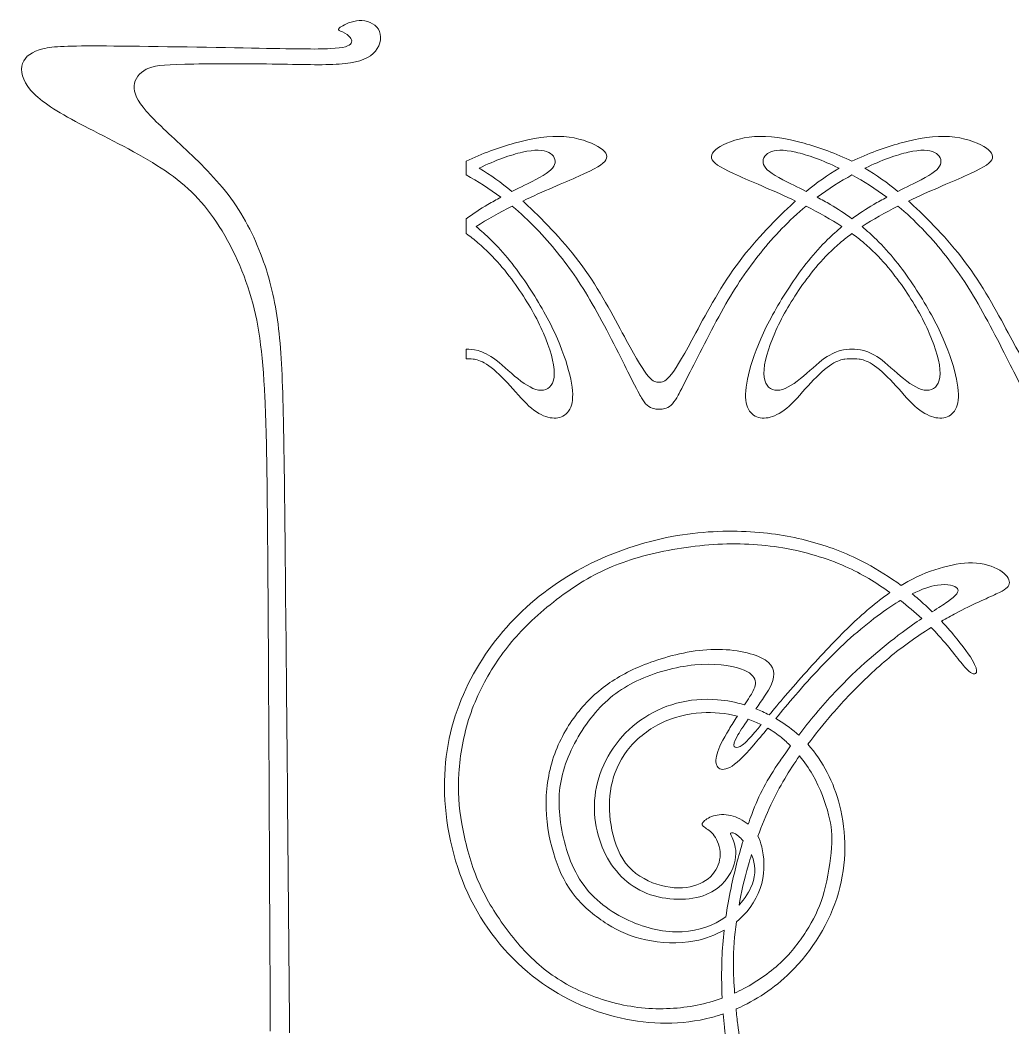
# Model space of a CAD drawing. Header units: millimetres. Extents: x -133 to 101, y -125 to 127.
# Drawn here: x -125.7 to -57.5, y 57.8 to 127 of the extents above; entities that cross this region are included whole.
import ezdxf

# ---------------------------------------------------------------- set-up
doc = ezdxf.new("R2010")
doc.units = ezdxf.units.MM
doc.header["$MEASUREMENT"] = 0
doc.layers.add('Layer 1', color=7, linetype='Continuous')

msp = doc.modelspace()

# ---------------------------------------------------------------- linework, layer by layer
at = {"layer": 'Layer 1', "color": 5, "lineweight": 20}
for p, q in [((-95.084, 117.335), (-95.084, 116.4)), ((-95.084, 113.382), (-95.084, 112.371)), ((-95.084, 104.437), (-95.084, 103.78))]:
    msp.add_line(p, q, dxfattribs=at)
for points, knots in [([(-107.212, 57.492), (-107.281, 66.276), (-107.374, 76.079), (-107.439, 82.874), (-107.533, 92.741), (-107.569, 96.268), (-107.623, 99.031), (-107.677, 101.793), (-107.749, 103.791), (-107.929, 105.51), (-108.109, 107.228), (-108.397, 108.668), (-108.897, 110.157), (-109.396, 111.647), (-110.107, 113.185), (-111.061, 114.544), (-112.015, 115.903), (-113.211, 117.082), (-114.314, 118.121), (-115.416, 119.16), (-116.424, 120.06), (-117.049, 120.78), (-117.674, 121.5), (-117.918, 122.04), (-117.881, 122.517), (-117.845, 122.994), (-117.531, 123.408), (-117.058, 123.65), (-116.586, 123.893), (-115.956, 123.966), (-114.408, 124.002), (-112.86, 124.037), (-110.395, 124.037), (-108.411, 124.01), (-106.427, 123.983), (-104.924, 123.929), (-103.799, 124.01), (-102.674, 124.091), (-101.927, 124.307), (-101.473, 124.73), (-101.018, 125.153), (-100.856, 125.783), (-101.032, 126.238), (-101.207, 126.692), (-101.72, 126.971), (-102.238, 126.998), (-102.755, 127.025), (-103.277, 126.8), (-103.565, 126.642), (-103.853, 126.485), (-103.907, 126.395), (-103.813, 126.323), (-103.718, 126.251), (-103.475, 126.197), (-103.263, 126.044), (-103.052, 125.891), (-102.872, 125.639), (-102.976, 125.446), (-103.079, 125.252), (-103.466, 125.117), (-104.42, 125.068), (-105.374, 125.018), (-106.894, 125.054), (-109.832, 125.108), (-112.77, 125.162), (-117.126, 125.234), (-119.789, 125.252), (-122.453, 125.27), (-123.424, 125.234), (-124.153, 125.054), (-124.882, 124.874), (-125.368, 124.55), (-125.539, 124.055), (-125.71, 123.561), (-125.566, 122.895), (-124.999, 122.229), (-124.432, 121.563), (-123.442, 120.897), (-121.904, 120.069), (-120.365, 119.241), (-118.277, 118.251), (-116.622, 117.244), (-114.966, 116.236), (-113.742, 115.21), (-112.644, 113.734), (-111.547, 112.259), (-110.575, 110.333), (-109.954, 108.344), (-109.333, 106.356), (-109.063, 104.304), (-108.91, 101.127), (-108.757, 97.951), (-108.721, 93.65), (-108.663, 83.128), (-108.623, 76.073), (-108.574, 66.222), (-108.535, 57.611)], [1.4142857, 1.4142857, 1.4142857, 1.4142857, 1.4285714, 1.4285714, 1.4285714, 1.4428571, 1.4428571, 1.4428571, 1.4571429, 1.4571429, 1.4571429, 1.4714286, 1.4714286, 1.4714286, 1.4857143, 1.4857143, 1.4857143, 1.5, 1.5, 1.5, 1.5142857, 1.5142857, 1.5142857, 1.5285714, 1.5285714, 1.5285714, 1.5428571, 1.5428571, 1.5428571, 1.5571429, 1.5571429, 1.5571429, 1.5714286, 1.5714286, 1.5714286, 1.5857143, 1.5857143, 1.5857143, 1.6, 1.6, 1.6, 1.6142857, 1.6142857, 1.6142857, 1.6285714, 1.6285714, 1.6285714, 1.6428571, 1.6428571, 1.6428571, 1.6571429, 1.6571429, 1.6571429, 1.6714286, 1.6714286, 1.6714286, 1.6857143, 1.6857143, 1.6857143, 1.7, 1.7, 1.7, 1.7142857, 1.7142857, 1.7142857, 1.7285714, 1.7285714, 1.7285714, 1.7428571, 1.7428571, 1.7428571, 1.7571429, 1.7571429, 1.7571429, 1.7714286, 1.7714286, 1.7714286, 1.7857143, 1.7857143, 1.7857143, 1.8, 1.8, 1.8, 1.8142857, 1.8142857, 1.8142857, 1.8285714, 1.8285714, 1.8285714, 1.8428571, 1.8428571, 1.8428571, 1.8571429, 1.8571429, 1.8571429, 1.8714286, 1.8714286, 1.8714286, 1.8714286]), ([(-91.203, 114.606), (-89.809, 115.268), (-88.351, 115.87), (-87.352, 116.315), (-86.205, 116.825), (-85.661, 117.127), (-85.489, 117.429), (-85.317, 117.731), (-85.516, 118.033), (-86.036, 118.341), (-86.555, 118.649), (-87.395, 118.963), (-88.379, 119.033), (-89.364, 119.102), (-90.493, 118.927), (-91.792, 118.568), (-92.838, 118.278), (-93.995, 117.869), (-95.084, 117.335)], [1.28089888, 1.28089888, 1.28089888, 1.28089888, 1.28651685, 1.28651685, 1.28651685, 1.29213483, 1.29213483, 1.29213483, 1.29775281, 1.29775281, 1.29775281, 1.30337079, 1.30337079, 1.30337079, 1.30898876, 1.30898876, 1.30898876, 1.31460674, 1.31460674, 1.31460674, 1.31460674]), ([(-68.593, 117.335), (-69.682, 117.869), (-70.838, 118.278), (-71.884, 118.568), (-73.183, 118.927), (-74.313, 119.102), (-75.297, 119.033), (-76.282, 118.963), (-77.121, 118.649), (-77.64, 118.341), (-78.16, 118.033), (-78.359, 117.731), (-78.187, 117.429), (-78.015, 117.127), (-77.471, 116.825), (-76.324, 116.315), (-75.325, 115.87), (-73.868, 115.268), (-72.473, 114.606)], [1.19101124, 1.19101124, 1.19101124, 1.19101124, 1.19662921, 1.19662921, 1.19662921, 1.20224719, 1.20224719, 1.20224719, 1.20786517, 1.20786517, 1.20786517, 1.21348315, 1.21348315, 1.21348315, 1.21910112, 1.21910112, 1.21910112, 1.2247191, 1.2247191, 1.2247191, 1.2247191]), ([(-64.712, 114.606), (-63.317, 115.268), (-61.86, 115.87), (-60.861, 116.315), (-59.714, 116.825), (-59.17, 117.127), (-58.998, 117.429), (-58.826, 117.731), (-59.025, 118.033), (-59.545, 118.341), (-60.064, 118.649), (-60.904, 118.963), (-61.888, 119.033), (-62.873, 119.102), (-64.002, 118.927), (-65.301, 118.568), (-66.347, 118.278), (-67.504, 117.869), (-68.593, 117.335)], [1.15730337, 1.15730337, 1.15730337, 1.15730337, 1.16292135, 1.16292135, 1.16292135, 1.16853933, 1.16853933, 1.16853933, 1.1741573, 1.1741573, 1.1741573, 1.17977528, 1.17977528, 1.17977528, 1.18539326, 1.18539326, 1.18539326, 1.19101124, 1.19101124, 1.19101124, 1.19101124]), ([(-91.946, 115.257), (-91.342, 115.562), (-90.781, 115.832), (-90.344, 116.063), (-89.519, 116.497), (-89.133, 116.793), (-89.015, 117.111), (-88.897, 117.428), (-89.048, 117.766), (-89.414, 117.947), (-89.779, 118.128), (-90.359, 118.152), (-91.22, 117.959), (-92.021, 117.779), (-93.066, 117.411), (-94.195, 116.861)], [0.1428571, 0.1428571, 0.1428571, 0.1428571, 0.2857143, 0.2857143, 0.2857143, 0.4285714, 0.4285714, 0.4285714, 0.5714286, 0.5714286, 0.5714286, 0.7142857, 0.7142857, 0.7142857, 1, 1, 1, 1]), ([(-71.73, 115.257), (-72.334, 115.562), (-72.895, 115.832), (-73.333, 116.063), (-74.157, 116.497), (-74.544, 116.793), (-74.661, 117.111), (-74.779, 117.428), (-74.628, 117.766), (-74.263, 117.947), (-73.897, 118.128), (-73.317, 118.152), (-72.457, 117.959), (-71.656, 117.779), (-70.611, 117.411), (-69.481, 116.861)], [0.1428571, 0.1428571, 0.1428571, 0.1428571, 0.2857143, 0.2857143, 0.2857143, 0.4285714, 0.4285714, 0.4285714, 0.5714286, 0.5714286, 0.5714286, 0.7142857, 0.7142857, 0.7142857, 1, 1, 1, 1]), ([(-65.455, 115.257), (-64.851, 115.562), (-64.29, 115.832), (-63.853, 116.063), (-63.028, 116.497), (-62.642, 116.793), (-62.524, 117.111), (-62.406, 117.428), (-62.557, 117.766), (-62.922, 117.947), (-63.288, 118.128), (-63.868, 118.152), (-64.728, 117.959), (-65.53, 117.779), (-66.574, 117.411), (-67.704, 116.861)], [0.1428571, 0.1428571, 0.1428571, 0.1428571, 0.2857143, 0.2857143, 0.2857143, 0.4285714, 0.4285714, 0.4285714, 0.5714286, 0.5714286, 0.5714286, 0.7142857, 0.7142857, 0.7142857, 1, 1, 1, 1]), ([(-92.702, 114.865), (-93, 114.707), (-93.3, 114.54), (-93.593, 114.367), (-94.11, 114.061), (-94.608, 113.733), (-95.084, 113.382)], [1.3258427, 1.3258427, 1.3258427, 1.3258427, 1.33146067, 1.33146067, 1.33146067, 1.33707865, 1.33707865, 1.33707865, 1.33707865]), ([(-68.593, 113.382), (-69.068, 113.733), (-69.566, 114.061), (-70.083, 114.367), (-70.376, 114.54), (-70.676, 114.707), (-70.974, 114.865)], [1, 1, 1, 1, 1.1428571, 1.1428571, 1.1428571, 1.2857143, 1.2857143, 1.2857143, 1.2857143]), ([(-66.211, 114.865), (-66.509, 114.707), (-66.809, 114.54), (-67.102, 114.367), (-67.619, 114.061), (-68.117, 113.733), (-68.593, 113.382)], [0.5714286, 0.5714286, 0.5714286, 0.5714286, 0.7142857, 0.7142857, 0.7142857, 1, 1, 1, 1]), ([(-91.926, 114.253), (-90.763, 113.284), (-89.717, 112.17), (-88.816, 111.059), (-87.898, 109.926), (-87.131, 108.797), (-86.261, 107.256), (-85.391, 105.716), (-84.419, 103.765), (-83.865, 102.665), (-83.311, 101.565), (-83.175, 101.316), (-83.048, 101.102), (-82.921, 100.887), (-82.803, 100.708), (-82.659, 100.585), (-82.515, 100.462), (-82.344, 100.395), (-82.217, 100.359), (-82.091, 100.323), (-82.007, 100.317), (-81.952, 100.314), (-81.896, 100.311), (-81.867, 100.311), (-81.838, 100.311), (-81.809, 100.311), (-81.781, 100.311), (-81.725, 100.314), (-81.669, 100.317), (-81.586, 100.323), (-81.459, 100.359), (-81.332, 100.395), (-81.161, 100.462), (-81.017, 100.585), (-80.873, 100.708), (-80.755, 100.887), (-80.628, 101.102), (-80.502, 101.316), (-80.366, 101.565), (-79.812, 102.665), (-79.257, 103.765), (-78.285, 105.716), (-77.415, 107.256), (-76.545, 108.797), (-75.778, 109.926), (-74.86, 111.059), (-73.959, 112.17), (-72.913, 113.284), (-71.75, 114.253)], [1.47191011, 1.47191011, 1.47191011, 1.47191011, 1.47752809, 1.47752809, 1.47752809, 1.48314607, 1.48314607, 1.48314607, 1.48876404, 1.48876404, 1.48876404, 1.49438202, 1.49438202, 1.49438202, 1.5, 1.5, 1.5, 1.50561798, 1.50561798, 1.50561798, 1.51123596, 1.51123596, 1.51123596, 1.51685393, 1.51685393, 1.51685393, 1.52247191, 1.52247191, 1.52247191, 1.52808989, 1.52808989, 1.52808989, 1.53370787, 1.53370787, 1.53370787, 1.53932584, 1.53932584, 1.53932584, 1.54494382, 1.54494382, 1.54494382, 1.5505618, 1.5505618, 1.5505618, 1.55617978, 1.55617978, 1.55617978, 1.56179775, 1.56179775, 1.56179775, 1.56179775]), ([(-72.473, 114.606), (-72.657, 114.438), (-72.843, 114.265), (-73.032, 114.086), (-74.27, 112.911), (-75.617, 111.492), (-76.767, 109.855), (-77.918, 108.218), (-78.872, 106.364), (-79.588, 105.047), (-80.304, 103.731), (-80.781, 102.951), (-81.116, 102.562), (-81.451, 102.172), (-81.645, 102.172), (-81.838, 102.172), (-82.031, 102.172), (-82.225, 102.172), (-82.56, 102.562), (-82.895, 102.951), (-83.373, 103.731), (-84.088, 105.047), (-84.804, 106.364), (-85.758, 108.218), (-86.909, 109.855), (-88.059, 111.492), (-89.406, 112.911), (-90.645, 114.086), (-90.833, 114.265), (-91.019, 114.438), (-91.203, 114.606)], [1.2247191, 1.2247191, 1.2247191, 1.2247191, 1.23033708, 1.23033708, 1.23033708, 1.23595506, 1.23595506, 1.23595506, 1.24157303, 1.24157303, 1.24157303, 1.24719101, 1.24719101, 1.24719101, 1.25280899, 1.25280899, 1.25280899, 1.25842697, 1.25842697, 1.25842697, 1.26404494, 1.26404494, 1.26404494, 1.26966292, 1.26966292, 1.26966292, 1.2752809, 1.2752809, 1.2752809, 1.28089888, 1.28089888, 1.28089888, 1.28089888]), ([(-65.435, 114.253), (-64.272, 113.284), (-63.226, 112.17), (-62.325, 111.059), (-61.407, 109.926), (-60.64, 108.797), (-59.77, 107.256), (-58.9, 105.716), (-57.928, 103.765), (-57.374, 102.665), (-56.82, 101.565), (-56.684, 101.316), (-56.557, 101.102), (-56.43, 100.887), (-56.312, 100.708), (-56.168, 100.585), (-56.024, 100.462), (-55.853, 100.395), (-55.726, 100.359), (-55.599, 100.323), (-55.516, 100.317), (-55.46, 100.314), (-55.405, 100.311), (-55.376, 100.311), (-55.347, 100.311), (-55.318, 100.311), (-55.29, 100.311), (-55.234, 100.314), (-55.178, 100.317), (-55.095, 100.323), (-54.968, 100.359), (-54.841, 100.395), (-54.67, 100.462), (-54.526, 100.585), (-54.382, 100.708), (-54.264, 100.887), (-54.137, 101.102), (-54.011, 101.316), (-53.875, 101.565), (-53.32, 102.665), (-52.766, 103.765), (-51.794, 105.716), (-50.924, 107.256), (-50.054, 108.797), (-49.287, 109.926), (-48.369, 111.059), (-47.468, 112.17), (-46.422, 113.284), (-45.259, 114.253)], [1.70786517, 1.70786517, 1.70786517, 1.70786517, 1.71348315, 1.71348315, 1.71348315, 1.71910112, 1.71910112, 1.71910112, 1.7247191, 1.7247191, 1.7247191, 1.73033708, 1.73033708, 1.73033708, 1.73595506, 1.73595506, 1.73595506, 1.74157303, 1.74157303, 1.74157303, 1.74719101, 1.74719101, 1.74719101, 1.75280899, 1.75280899, 1.75280899, 1.75842697, 1.75842697, 1.75842697, 1.76404494, 1.76404494, 1.76404494, 1.76966292, 1.76966292, 1.76966292, 1.7752809, 1.7752809, 1.7752809, 1.78089888, 1.78089888, 1.78089888, 1.78651685, 1.78651685, 1.78651685, 1.79213483, 1.79213483, 1.79213483, 1.79775281, 1.79775281, 1.79775281, 1.79775281]), ([(-45.982, 114.606), (-46.166, 114.438), (-46.352, 114.265), (-46.541, 114.086), (-47.779, 112.911), (-49.126, 111.492), (-50.276, 109.855), (-51.427, 108.218), (-52.381, 106.364), (-53.097, 105.047), (-53.813, 103.731), (-54.29, 102.951), (-54.625, 102.562), (-54.96, 102.172), (-55.154, 102.172), (-55.347, 102.172), (-55.54, 102.172), (-55.734, 102.172), (-56.069, 102.562), (-56.404, 102.951), (-56.881, 103.731), (-57.597, 105.047), (-58.313, 106.364), (-59.267, 108.218), (-60.418, 109.855), (-61.568, 111.492), (-62.915, 112.911), (-64.154, 114.086), (-64.342, 114.265), (-64.528, 114.438), (-64.712, 114.606)], [1.1011236, 1.1011236, 1.1011236, 1.1011236, 1.10674157, 1.10674157, 1.10674157, 1.11235955, 1.11235955, 1.11235955, 1.11797753, 1.11797753, 1.11797753, 1.12359551, 1.12359551, 1.12359551, 1.12921348, 1.12921348, 1.12921348, 1.13483146, 1.13483146, 1.13483146, 1.14044944, 1.14044944, 1.14044944, 1.14606742, 1.14606742, 1.14606742, 1.15168539, 1.15168539, 1.15168539, 1.15730337, 1.15730337, 1.15730337, 1.15730337]), ([(-95.084, 103.78), (-94.946, 103.78), (-94.809, 103.78), (-94.597, 103.752), (-94.385, 103.723), (-94.098, 103.666), (-93.693, 103.404), (-93.289, 103.143), (-92.766, 102.678), (-92.256, 102.132), (-91.745, 101.585), (-91.247, 100.957), (-90.776, 100.528), (-90.305, 100.099), (-89.861, 99.869), (-89.467, 99.765), (-89.073, 99.661), (-88.728, 99.682), (-88.437, 99.841), (-88.146, 99.999), (-87.907, 100.295), (-87.815, 100.759), (-87.723, 101.222), (-87.777, 101.854), (-87.972, 102.665), (-88.167, 103.475), (-88.502, 104.466), (-89.005, 105.549), (-89.508, 106.631), (-90.178, 107.806), (-90.919, 108.91), (-91.661, 110.014), (-92.473, 111.046), (-93.411, 111.963), (-93.726, 112.271), (-94.054, 112.565), (-94.396, 112.847)], [1.3988764, 1.3988764, 1.3988764, 1.3988764, 1.40449438, 1.40449438, 1.40449438, 1.41011236, 1.41011236, 1.41011236, 1.41573034, 1.41573034, 1.41573034, 1.42134831, 1.42134831, 1.42134831, 1.42696629, 1.42696629, 1.42696629, 1.43258427, 1.43258427, 1.43258427, 1.43820225, 1.43820225, 1.43820225, 1.44382022, 1.44382022, 1.44382022, 1.4494382, 1.4494382, 1.4494382, 1.45505618, 1.45505618, 1.45505618, 1.46067416, 1.46067416, 1.46067416, 1.46629213, 1.46629213, 1.46629213, 1.46629213]), ([(-69.28, 112.847), (-69.622, 112.565), (-69.951, 112.271), (-70.265, 111.963), (-71.203, 111.046), (-72.015, 110.014), (-72.757, 108.91), (-73.498, 107.806), (-74.169, 106.631), (-74.672, 105.549), (-75.174, 104.466), (-75.51, 103.475), (-75.704, 102.665), (-75.899, 101.854), (-75.954, 101.222), (-75.861, 100.759), (-75.769, 100.295), (-75.531, 99.999), (-75.239, 99.841), (-74.948, 99.682), (-74.604, 99.661), (-74.209, 99.765), (-73.815, 99.869), (-73.371, 100.099), (-72.9, 100.528), (-72.429, 100.957), (-71.931, 101.585), (-71.421, 102.132), (-70.91, 102.678), (-70.388, 103.143), (-69.983, 103.404), (-69.578, 103.666), (-69.291, 103.723), (-69.079, 103.752), (-68.867, 103.78), (-68.73, 103.78), (-68.593, 103.78), (-68.455, 103.78), (-68.318, 103.78), (-68.106, 103.752), (-67.894, 103.723), (-67.607, 103.666), (-67.202, 103.404), (-66.798, 103.143), (-66.275, 102.678), (-65.765, 102.132), (-65.254, 101.585), (-64.756, 100.957), (-64.285, 100.528), (-63.814, 100.099), (-63.37, 99.869), (-62.976, 99.765), (-62.582, 99.661), (-62.237, 99.682), (-61.946, 99.841), (-61.655, 99.999), (-61.416, 100.295), (-61.324, 100.759), (-61.232, 101.222), (-61.286, 101.854), (-61.481, 102.665), (-61.676, 103.475), (-62.011, 104.466), (-62.514, 105.549), (-63.016, 106.631), (-63.687, 107.806), (-64.428, 108.91), (-65.17, 110.014), (-65.982, 111.046), (-66.92, 111.963), (-67.235, 112.271), (-67.563, 112.565), (-67.905, 112.847)], [1.5674157, 1.5674157, 1.5674157, 1.5674157, 1.5730337, 1.5730337, 1.5730337, 1.5786517, 1.5786517, 1.5786517, 1.5842697, 1.5842697, 1.5842697, 1.5898876, 1.5898876, 1.5898876, 1.5955056, 1.5955056, 1.5955056, 1.6011236, 1.6011236, 1.6011236, 1.6067416, 1.6067416, 1.6067416, 1.6123596, 1.6123596, 1.6123596, 1.6179775, 1.6179775, 1.6179775, 1.6235955, 1.6235955, 1.6235955, 1.6292135, 1.6292135, 1.6292135, 1.6348315, 1.6348315, 1.6348315, 1.6404494, 1.6404494, 1.6404494, 1.6460674, 1.6460674, 1.6460674, 1.6516854, 1.6516854, 1.6516854, 1.6573034, 1.6573034, 1.6573034, 1.6629213, 1.6629213, 1.6629213, 1.6685393, 1.6685393, 1.6685393, 1.6741573, 1.6741573, 1.6741573, 1.6797753, 1.6797753, 1.6797753, 1.6853933, 1.6853933, 1.6853933, 1.6910112, 1.6910112, 1.6910112, 1.6966292, 1.6966292, 1.6966292, 1.7022472, 1.7022472, 1.7022472, 1.7022472]), ([(-95.084, 112.371), (-94.801, 112.165), (-94.531, 111.954), (-94.274, 111.737), (-93.151, 110.785), (-92.287, 109.722), (-91.557, 108.668), (-90.826, 107.614), (-90.228, 106.569), (-89.778, 105.534), (-89.328, 104.498), (-89.026, 103.471), (-89.032, 102.767), (-89.038, 102.064), (-89.352, 101.683), (-89.781, 101.62), (-90.21, 101.556), (-90.753, 101.81), (-91.327, 102.242), (-91.901, 102.674), (-92.505, 103.284), (-93.015, 103.676), (-93.526, 104.069), (-93.942, 104.244), (-94.271, 104.335), (-94.601, 104.425), (-94.842, 104.431), (-95.084, 104.437)], [1.34269663, 1.34269663, 1.34269663, 1.34269663, 1.34831461, 1.34831461, 1.34831461, 1.35393258, 1.35393258, 1.35393258, 1.35955056, 1.35955056, 1.35955056, 1.36516854, 1.36516854, 1.36516854, 1.37078652, 1.37078652, 1.37078652, 1.37640449, 1.37640449, 1.37640449, 1.38202247, 1.38202247, 1.38202247, 1.38764045, 1.38764045, 1.38764045, 1.39325843, 1.39325843, 1.39325843, 1.39325843]), ([(-68.593, 104.437), (-68.834, 104.431), (-69.076, 104.425), (-69.405, 104.335), (-69.734, 104.244), (-70.151, 104.069), (-70.661, 103.676), (-71.171, 103.284), (-71.775, 102.674), (-72.349, 102.242), (-72.923, 101.81), (-73.467, 101.556), (-73.895, 101.62), (-74.324, 101.683), (-74.638, 102.064), (-74.644, 102.767), (-74.65, 103.471), (-74.348, 104.498), (-73.898, 105.534), (-73.449, 106.569), (-72.851, 107.614), (-72.12, 108.668), (-71.389, 109.722), (-70.525, 110.785), (-69.402, 111.737), (-69.145, 111.954), (-68.875, 112.165), (-68.593, 112.371)], [1, 1, 1, 1, 1.0526316, 1.0526316, 1.0526316, 1.1052632, 1.1052632, 1.1052632, 1.1578947, 1.1578947, 1.1578947, 1.2105263, 1.2105263, 1.2105263, 1.2631579, 1.2631579, 1.2631579, 1.3157895, 1.3157895, 1.3157895, 1.3684211, 1.3684211, 1.3684211, 1.4210526, 1.4210526, 1.4210526, 1.4736842, 1.4736842, 1.4736842, 1.4736842]), ([(-68.593, 112.371), (-68.31, 112.165), (-68.04, 111.954), (-67.783, 111.737), (-66.66, 110.785), (-65.796, 109.722), (-65.066, 108.668), (-64.335, 107.614), (-63.737, 106.569), (-63.287, 105.534), (-62.837, 104.498), (-62.535, 103.471), (-62.541, 102.767), (-62.547, 102.064), (-62.861, 101.683), (-63.29, 101.62), (-63.719, 101.556), (-64.262, 101.81), (-64.836, 102.242), (-65.41, 102.674), (-66.014, 103.284), (-66.524, 103.676), (-67.035, 104.069), (-67.451, 104.244), (-67.78, 104.335), (-68.11, 104.425), (-68.351, 104.431), (-68.593, 104.437)], [0.4736842, 0.4736842, 0.4736842, 0.4736842, 0.5263158, 0.5263158, 0.5263158, 0.5789474, 0.5789474, 0.5789474, 0.6315789, 0.6315789, 0.6315789, 0.6842105, 0.6842105, 0.6842105, 0.7368421, 0.7368421, 0.7368421, 0.7894737, 0.7894737, 0.7894737, 0.8421053, 0.8421053, 0.8421053, 0.8947368, 0.8947368, 0.8947368, 1, 1, 1, 1]), ([(-77.434, 58.796), (-77.708, 58.703), (-77.984, 58.62), (-78.263, 58.548), (-80.27, 58.025), (-82.405, 58.036), (-84.517, 58.52), (-86.629, 59.004), (-88.719, 59.962), (-90.545, 61.414), (-92.371, 62.866), (-93.934, 64.813), (-94.979, 67.09), (-96.024, 69.367), (-96.552, 71.974), (-96.574, 74.334), (-96.596, 76.694), (-96.112, 78.806), (-95.27, 80.736), (-94.429, 82.667), (-93.229, 84.416), (-91.788, 85.907), (-90.347, 87.397), (-88.664, 88.629), (-86.805, 89.581), (-84.946, 90.532), (-82.911, 91.204), (-80.965, 91.568), (-79.019, 91.932), (-77.163, 91.99), (-75.555, 91.895), (-73.948, 91.8), (-72.589, 91.553), (-71.308, 91.195), (-70.026, 90.838), (-68.822, 90.37), (-67.598, 89.716), (-66.798, 89.288), (-65.99, 88.78), (-65.224, 88.22)], [6, 6, 6, 6, 6.071429, 6.071429, 6.071429, 6.142857, 6.142857, 6.142857, 6.214286, 6.214286, 6.214286, 6.285715, 6.285715, 6.285715, 6.357143, 6.357143, 6.357143, 6.428572, 6.428572, 6.428572, 6.5, 6.5, 6.5, 6.571429, 6.571429, 6.571429, 6.642858, 6.642858, 6.642858, 6.714286, 6.714286, 6.714286, 6.785715, 6.785715, 6.785715, 6.857144, 6.857144, 6.857144, 7, 7, 7, 7]), ([(-77.506, 59.876), (-78.053, 59.677), (-78.626, 59.516), (-79.234, 59.395), (-80.411, 59.161), (-81.72, 59.079), (-83.043, 59.216), (-84.366, 59.354), (-85.702, 59.711), (-86.899, 60.214), (-88.095, 60.718), (-89.151, 61.367), (-90.083, 62.17), (-91.016, 62.973), (-91.824, 63.93), (-92.542, 64.936), (-93.26, 65.943), (-93.887, 66.999), (-94.365, 68.176), (-94.844, 69.353), (-95.174, 70.651), (-95.38, 71.837), (-95.586, 73.022), (-95.669, 74.095), (-95.589, 75.327), (-95.509, 76.559), (-95.267, 77.95), (-94.836, 79.248), (-94.404, 80.547), (-93.782, 81.751), (-93.081, 82.824), (-92.38, 83.896), (-91.599, 84.837), (-90.57, 85.805), (-89.542, 86.773), (-88.265, 87.769), (-86.998, 88.528), (-85.73, 89.287), (-84.47, 89.809), (-82.977, 90.216), (-81.483, 90.623), (-79.756, 90.915), (-78.104, 91.022), (-76.451, 91.129), (-74.872, 91.052), (-73.343, 90.791), (-71.814, 90.53), (-70.334, 90.084), (-69.058, 89.518), (-67.911, 89.009), (-66.929, 88.402), (-65.989, 87.721)], [4, 4, 4, 4, 4.11111, 4.11111, 4.11111, 4.166665, 4.166665, 4.166665, 4.222221, 4.222221, 4.222221, 4.277777, 4.277777, 4.277777, 4.333332, 4.333332, 4.333332, 4.388888, 4.388888, 4.388888, 4.444444, 4.444444, 4.444444, 4.499999, 4.499999, 4.499999, 4.555555, 4.555555, 4.555555, 4.611111, 4.611111, 4.611111, 4.666666, 4.666666, 4.666666, 4.722222, 4.722222, 4.722222, 4.777777, 4.777777, 4.777777, 4.833333, 4.833333, 4.833333, 4.888889, 4.888889, 4.888889, 4.944444, 4.944444, 4.944444, 5, 5, 5, 5]), ([(-65.224, 88.22), (-65.071, 88.313), (-64.919, 88.401), (-64.768, 88.484), (-63.915, 88.951), (-63.101, 89.254), (-62.312, 89.468), (-61.523, 89.683), (-60.758, 89.809), (-60.046, 89.746), (-59.334, 89.683), (-58.673, 89.43), (-58.277, 89.146), (-57.881, 88.863), (-57.749, 88.55), (-57.793, 88.316), (-57.837, 88.082), (-58.057, 87.928), (-58.69, 87.628), (-59.322, 87.329), (-60.368, 86.883), (-61.446, 86.314), (-61.778, 86.138), (-62.114, 85.951), (-62.448, 85.755)], [7, 7, 7, 7, 7.222216, 7.222216, 7.222216, 7.333328, 7.333328, 7.333328, 7.44444, 7.44444, 7.44444, 7.555552, 7.555552, 7.555552, 7.666664, 7.666664, 7.666664, 7.777776, 7.777776, 7.777776, 7.888888, 7.888888, 7.888888, 8, 8, 8, 8]), ([(-63.084, 86.405), (-62.664, 86.674), (-62.313, 86.895), (-62.042, 87.084), (-61.404, 87.529), (-61.206, 87.804), (-61.36, 88.008), (-61.514, 88.211), (-62.02, 88.343), (-62.719, 88.233), (-63.206, 88.157), (-63.787, 87.962), (-64.457, 87.631)], [1, 1, 1, 1, 1.4, 1.4, 1.4, 1.6, 1.6, 1.6, 1.8, 1.8, 1.8, 2, 2, 2, 2]), ([(-65.989, 87.721), (-66.457, 87.396), (-66.931, 87.03), (-67.405, 86.63), (-68.299, 85.876), (-69.196, 85.002), (-70.183, 83.962), (-71.17, 82.923), (-72.248, 81.718), (-73.172, 80.637), (-73.572, 80.17), (-73.943, 79.726), (-74.275, 79.326)], [5, 5, 5, 5, 5.2, 5.2, 5.2, 5.4, 5.4, 5.4, 5.6, 5.6, 5.6, 6, 6, 6, 6]), ([(-65.274, 87.184), (-65.307, 87.164), (-65.341, 87.143), (-65.376, 87.122), (-66.443, 86.473), (-67.686, 85.527), (-68.918, 84.4), (-70.15, 83.272), (-71.371, 81.963), (-72.482, 80.676), (-72.953, 80.13), (-73.404, 79.589), (-73.825, 79.08)], [5, 5, 5, 5, 5.4, 5.4, 5.4, 5.6, 5.6, 5.6, 5.8, 5.8, 5.8, 6, 6, 6, 6]), ([(-64.457, 87.631), (-64.318, 87.519), (-64.181, 87.405), (-64.047, 87.29), (-63.71, 87), (-63.387, 86.702), (-63.084, 86.405)], [0, 0, 0, 0, 0.333333, 0.333333, 0.333333, 1, 1, 1, 1]), ([(-72.254, 77.935), (-71.525, 78.892), (-70.679, 79.92), (-69.765, 80.89), (-68.247, 82.502), (-66.542, 83.954), (-65.15, 84.988), (-64.658, 85.354), (-64.206, 85.667), (-63.798, 85.939)], [3, 3, 3, 3, 3.499999, 3.499999, 3.499999, 3.75, 3.75, 3.75, 4, 4, 4, 4]), ([(-63.16, 85.324), (-63.665, 85.008), (-64.159, 84.676), (-64.628, 84.342), (-65.62, 83.632), (-66.495, 82.906), (-67.375, 82.078), (-68.255, 81.251), (-69.141, 80.321), (-69.946, 79.394), (-70.543, 78.708), (-71.096, 78.023), (-71.628, 77.305)], [9, 9, 9, 9, 9.399997, 9.399997, 9.399997, 9.599998, 9.599998, 9.599998, 9.799999, 9.799999, 9.799999, 10, 10, 10, 10]), ([(-62.448, 85.755), (-62.045, 85.325), (-61.687, 84.912), (-61.388, 84.545), (-60.736, 83.748), (-60.357, 83.17), (-60.175, 82.793), (-59.993, 82.417), (-60.01, 82.241), (-60.117, 82.169), (-60.225, 82.098), (-60.423, 82.131), (-60.857, 82.617), (-61.292, 83.104), (-61.963, 84.045), (-62.799, 84.947), (-62.916, 85.073), (-63.036, 85.199), (-63.16, 85.324)], [8, 8, 8, 8, 8.142858, 8.142858, 8.142858, 8.285717, 8.285717, 8.285717, 8.428575, 8.428575, 8.428575, 8.571434, 8.571434, 8.571434, 8.714292, 8.714292, 8.714292, 9, 9, 9, 9]), ([(-75.201, 79.745), (-74.791, 80.302), (-74.355, 80.904), (-74.124, 81.443), (-73.843, 82.098), (-73.866, 82.659), (-74.553, 83.096), (-75.241, 83.533), (-76.594, 83.847), (-78.018, 83.825), (-79.443, 83.803), (-80.939, 83.445), (-82.168, 83.025), (-83.398, 82.604), (-84.36, 82.12), (-85.21, 81.539), (-86.06, 80.959), (-86.797, 80.283), (-87.457, 79.433), (-88.117, 78.583), (-88.7, 77.56), (-89.08, 76.438), (-89.459, 75.316), (-89.635, 74.095), (-89.599, 72.89), (-89.564, 71.685), (-89.316, 70.497), (-88.978, 69.477), (-88.639, 68.457), (-88.21, 67.604), (-87.597, 66.856), (-86.984, 66.108), (-86.186, 65.465), (-85.383, 64.961), (-84.58, 64.458), (-83.772, 64.095), (-82.757, 63.878), (-81.742, 63.66), (-80.521, 63.589), (-79.377, 63.812), (-78.663, 63.951), (-77.979, 64.204), (-77.372, 64.546)], [2, 2, 2, 2, 2.066667, 2.066667, 2.066667, 2.133333, 2.133333, 2.133333, 2.2, 2.2, 2.2, 2.266667, 2.266667, 2.266667, 2.333333, 2.333333, 2.333333, 2.4, 2.4, 2.4, 2.466667, 2.466667, 2.466667, 2.533333, 2.533333, 2.533333, 2.6, 2.6, 2.6, 2.666667, 2.666667, 2.666667, 2.733333, 2.733333, 2.733333, 2.8, 2.8, 2.8, 2.866667, 2.866667, 2.866667, 3, 3, 3, 3]), ([(-77.254, 65.459), (-78.086, 64.862), (-79.102, 64.493), (-80.249, 64.439), (-81.404, 64.384), (-82.691, 64.648), (-83.923, 65.209), (-85.155, 65.77), (-86.332, 66.628), (-87.146, 67.827), (-87.96, 69.026), (-88.411, 70.566), (-88.604, 71.93), (-88.796, 73.294), (-88.73, 74.482), (-88.334, 75.726), (-87.938, 76.969), (-87.212, 78.267), (-86.37, 79.295), (-85.529, 80.324), (-84.572, 81.083), (-83.362, 81.66), (-82.152, 82.238), (-80.689, 82.634), (-79.385, 82.755), (-78.082, 82.876), (-76.937, 82.722), (-76.244, 82.491), (-75.551, 82.26), (-75.309, 81.952), (-75.238, 81.671), (-75.166, 81.391), (-75.265, 81.138), (-75.623, 80.555), (-75.721, 80.395), (-75.839, 80.209), (-75.967, 80.01)], [1, 1, 1, 1, 1.076923, 1.076923, 1.076923, 1.153847, 1.153847, 1.153847, 1.23077, 1.23077, 1.23077, 1.307693, 1.307693, 1.307693, 1.384616, 1.384616, 1.384616, 1.46154, 1.46154, 1.46154, 1.538463, 1.538463, 1.538463, 1.615386, 1.615386, 1.615386, 1.69231, 1.69231, 1.69231, 1.769233, 1.769233, 1.769233, 1.846156, 1.846156, 1.846156, 2, 2, 2, 2]), ([(-75.967, 80.01), (-76.577, 80.193), (-77.2, 80.315), (-77.817, 80.368), (-79.754, 80.533), (-81.635, 80.016), (-83.109, 78.965), (-84.583, 77.915), (-85.65, 76.331), (-86.068, 74.692), (-86.486, 73.052), (-86.255, 71.358), (-85.634, 69.994), (-85.012, 68.63), (-84, 67.596), (-82.674, 67.073), (-81.349, 66.551), (-79.71, 66.54), (-78.599, 66.991), (-77.487, 67.442), (-76.904, 68.355), (-76.684, 69.081), (-76.464, 69.807), (-76.607, 70.346), (-76.734, 70.682), (-76.86, 71.017), (-76.97, 71.149), (-76.926, 71.21), (-76.882, 71.27), (-76.684, 71.259), (-76.387, 71.006), (-76.29, 70.924), (-76.183, 70.815), (-76.074, 70.686)], [-1, -1, -1, -1, -0.833335, -0.833335, -0.833335, -0.750001, -0.750001, -0.750001, -0.666668, -0.666668, -0.666668, -0.583334, -0.583334, -0.583334, -0.500001, -0.500001, -0.500001, -0.416667, -0.416667, -0.416667, -0.333334, -0.333334, -0.333334, -0.25, -0.25, -0.25, -0.166667, -0.166667, -0.166667, -0.083333, -0.083333, -0.083333, 0, 0, 0, 0]), ([(-76.463, 79.244), (-77.263, 79.438), (-78.092, 79.515), (-78.92, 79.466), (-79.888, 79.408), (-80.856, 79.177), (-81.748, 78.731), (-82.639, 78.286), (-83.453, 77.626), (-84.03, 76.875), (-84.608, 76.124), (-84.949, 75.283), (-85.119, 74.422), (-85.29, 73.561), (-85.29, 72.681), (-85.139, 71.76), (-84.987, 70.838), (-84.685, 69.876), (-84.135, 69.155), (-83.585, 68.435), (-82.787, 67.956), (-81.984, 67.695), (-81.181, 67.434), (-80.372, 67.39), (-79.71, 67.522), (-79.047, 67.654), (-78.53, 67.962), (-78.18, 68.363), (-77.831, 68.765), (-77.65, 69.26), (-77.647, 69.747), (-77.644, 70.233), (-77.82, 70.712), (-78.049, 71.025), (-78.277, 71.339), (-78.557, 71.487), (-78.72, 71.608), (-78.882, 71.729), (-78.926, 71.823), (-78.819, 71.96), (-78.711, 72.098), (-78.453, 72.28), (-78.114, 72.384), (-77.776, 72.488), (-77.358, 72.516), (-76.91, 72.409), (-76.505, 72.312), (-76.074, 72.105), (-75.717, 71.816)], [2, 2, 2, 2, 2.058824, 2.058824, 2.058824, 2.117647, 2.117647, 2.117647, 2.176471, 2.176471, 2.176471, 2.235295, 2.235295, 2.235295, 2.294118, 2.294118, 2.294118, 2.352942, 2.352942, 2.352942, 2.411766, 2.411766, 2.411766, 2.470589, 2.470589, 2.470589, 2.529413, 2.529413, 2.529413, 2.588237, 2.588237, 2.588237, 2.64706, 2.64706, 2.64706, 2.705884, 2.705884, 2.705884, 2.764708, 2.764708, 2.764708, 2.823531, 2.823531, 2.823531, 2.882355, 2.882355, 2.882355, 3, 3, 3, 3]), ([(-74.373, 78.415), (-74.728, 77.985), (-75.054, 77.593), (-75.342, 77.26), (-76.09, 76.397), (-76.585, 75.935), (-76.976, 75.725), (-77.366, 75.516), (-77.652, 75.561), (-77.806, 75.737), (-77.96, 75.913), (-77.982, 76.221), (-77.861, 76.644), (-77.74, 77.068), (-77.476, 77.607), (-77.036, 78.333), (-76.864, 78.618), (-76.663, 78.932), (-76.463, 79.244)], [1, 1, 1, 1, 1.285712, 1.285712, 1.285712, 1.42857, 1.42857, 1.42857, 1.571427, 1.571427, 1.571427, 1.714285, 1.714285, 1.714285, 1.857142, 1.857142, 1.857142, 2, 2, 2, 2]), ([(-75.72, 79.028), (-76.062, 78.542), (-76.325, 78.131), (-76.486, 77.832), (-76.687, 77.461), (-76.731, 77.263), (-76.676, 77.164), (-76.621, 77.065), (-76.467, 77.065), (-76.277, 77.161), (-76.088, 77.257), (-75.862, 77.45), (-75.364, 78.025), (-75.211, 78.202), (-75.031, 78.416), (-74.829, 78.659)], [1, 1, 1, 1, 1.333333, 1.333333, 1.333333, 1.5, 1.5, 1.5, 1.666667, 1.666667, 1.666667, 1.833333, 1.833333, 1.833333, 2, 2, 2, 2]), ([(-73.825, 79.08), (-73.318, 78.784), (-72.84, 78.445), (-72.405, 78.069), (-72.354, 78.025), (-72.304, 77.98), (-72.254, 77.935)], [2, 2, 2, 2, 2.333353, 2.333353, 2.333353, 3, 3, 3, 3]), ([(-72.808, 77.191), (-73.012, 77.396), (-73.222, 77.588), (-73.436, 77.763), (-73.741, 78.012), (-74.053, 78.228), (-74.373, 78.415)], [0, 0, 0, 0, 0.333337, 0.333337, 0.333337, 1, 1, 1, 1]), ([(-71.628, 77.305), (-70.572, 76.132), (-69.849, 74.698), (-69.446, 73.14), (-68.951, 71.226), (-68.94, 69.125), (-69.528, 67.101), (-70.117, 65.077), (-71.305, 63.13), (-72.84, 61.628), (-73.93, 60.561), (-75.196, 59.719), (-76.557, 59.133)], [4, 4, 4, 4, 4.2, 4.2, 4.2, 4.400001, 4.400001, 4.400001, 4.600001, 4.600001, 4.600001, 5, 5, 5, 5]), ([(-75.717, 71.816), (-75.638, 72.052), (-75.558, 72.28), (-75.478, 72.495), (-74.957, 73.91), (-74.451, 74.824), (-73.533, 76.166), (-73.314, 76.485), (-73.071, 76.83), (-72.808, 77.191)], [3, 3, 3, 3, 3.5, 3.5, 3.5, 3.75, 3.75, 3.75, 4, 4, 4, 4]), ([(-76.654, 60.225), (-76.442, 60.322), (-76.233, 60.425), (-76.027, 60.533), (-75.043, 61.053), (-74.118, 61.708), (-73.362, 62.442), (-72.606, 63.176), (-72.017, 63.99), (-71.555, 64.758), (-71.093, 65.525), (-70.758, 66.246), (-70.499, 67.194), (-70.241, 68.143), (-70.059, 69.32), (-69.999, 70.203), (-69.938, 71.086), (-69.999, 71.674), (-70.202, 72.469), (-70.406, 73.264), (-70.752, 74.265), (-71.305, 75.222), (-71.563, 75.668), (-71.865, 76.105), (-72.197, 76.511)], [2, 2, 2, 2, 2.111111, 2.111111, 2.111111, 2.222223, 2.222223, 2.222223, 2.333334, 2.333334, 2.333334, 2.444446, 2.444446, 2.444446, 2.555557, 2.555557, 2.555557, 2.666668, 2.666668, 2.666668, 2.77778, 2.77778, 2.77778, 3, 3, 3, 3]), ([(-72.197, 76.511), (-72.892, 75.512), (-73.563, 74.43), (-74.168, 73.143), (-74.486, 72.468), (-74.785, 71.736), (-75.054, 71.004)], [3, 3, 3, 3, 3.666667, 3.666667, 3.666667, 4, 4, 4, 4]), ([(-76.074, 70.686), (-76.385, 69.639), (-76.675, 68.5), (-76.9, 67.432), (-77.044, 66.75), (-77.161, 66.096), (-77.254, 65.459)], [0, 0, 0, 0, 0.333333, 0.333333, 0.333333, 1, 1, 1, 1]), ([(-75.054, 71.004), (-74.946, 70.794), (-74.857, 70.552), (-74.787, 70.266), (-74.619, 69.584), (-74.559, 68.655), (-74.795, 67.747), (-75.032, 66.84), (-75.565, 65.954), (-76.365, 65.253), (-76.42, 65.205), (-76.475, 65.158), (-76.532, 65.113)], [4, 4, 4, 4, 4.2, 4.2, 4.2, 4.4, 4.4, 4.4, 4.6, 4.6, 4.6, 5, 5, 5, 5]), ([(-76.347, 66.273), (-75.944, 66.721), (-75.635, 67.21), (-75.458, 67.668), (-75.166, 68.421), (-75.232, 69.092), (-75.463, 69.675), (-75.471, 69.695), (-75.48, 69.716), (-75.488, 69.736)], [0, 0, 0, 0, 0.25, 0.25, 0.25, 0.5, 0.5, 0.5, 1, 1, 1, 1]), ([(-75.488, 69.736), (-75.565, 69.494), (-75.638, 69.256), (-75.705, 69.023), (-75.999, 68.015), (-76.196, 67.119), (-76.347, 66.273)], [1, 1, 1, 1, 1.666667, 1.666667, 1.666667, 2, 2, 2, 2]), ([(-76.532, 65.113), (-76.663, 64.181), (-76.747, 63.261), (-76.739, 62.162), (-76.735, 61.556), (-76.704, 60.897), (-76.654, 60.225)], [5, 5, 5, 5, 5.666667, 5.666667, 5.666667, 6, 6, 6, 6]), ([(-77.372, 64.546), (-77.446, 63.887), (-77.494, 63.241), (-77.52, 62.591), (-77.557, 61.689), (-77.55, 60.781), (-77.506, 59.876)], [3, 3, 3, 3, 3.333333, 3.333333, 3.333333, 4, 4, 4, 4]), ([(-76.557, 59.133), (-76.521, 58.773), (-76.48, 58.415), (-76.437, 58.067), (-76.269, 56.719), (-76.06, 55.514), (-75.689, 54.28), (-75.318, 53.045), (-74.784, 51.78), (-74.157, 50.578), (-73.53, 49.376), (-72.809, 48.237), (-71.979, 47.239), (-71.148, 46.241), (-70.208, 45.383), (-69.242, 44.687), (-68.277, 43.991), (-67.287, 43.458), (-66.209, 43.097), (-65.131, 42.737), (-63.965, 42.55), (-62.895, 42.476), (-61.825, 42.401), (-60.852, 42.44), (-59.93, 42.616), (-59.009, 42.792), (-58.14, 43.106), (-57.337, 43.672), (-56.534, 44.239), (-55.797, 45.058), (-55.299, 45.837), (-54.801, 46.615), (-54.543, 47.352), (-54.424, 48.097), (-54.306, 48.842), (-54.328, 49.596), (-54.518, 50.369), (-54.708, 51.142), (-55.065, 51.934), (-55.637, 52.572), (-56.209, 53.21), (-56.996, 53.694), (-57.791, 53.93), (-58.585, 54.167), (-59.388, 54.156), (-60.139, 53.9), (-60.89, 53.644), (-61.589, 53.144), (-62.056, 52.495), (-62.524, 51.846), (-62.76, 51.048), (-62.749, 50.292), (-62.738, 49.536), (-62.48, 48.82), (-62.037, 48.331), (-61.594, 47.841), (-60.967, 47.577), (-60.384, 47.558), (-59.801, 47.539), (-59.262, 47.764), (-58.981, 48.114), (-58.701, 48.463), (-58.679, 48.936), (-58.77, 49.255), (-58.86, 49.574), (-59.064, 49.739), (-59.223, 49.819), (-59.383, 49.899), (-59.498, 49.893), (-59.553, 49.945), (-59.608, 49.998), (-59.603, 50.108), (-59.471, 50.284), (-59.339, 50.46), (-59.08, 50.702), (-58.621, 50.762), (-58.162, 50.823), (-57.502, 50.702), (-57.144, 50.019), (-56.787, 49.337), (-56.732, 48.094), (-57.298, 47.192), (-57.865, 46.29), (-59.053, 45.729), (-60.203, 45.823), (-61.352, 45.916), (-62.463, 46.664), (-63.14, 47.649), (-63.816, 48.633), (-64.058, 49.855), (-63.8, 51.081), (-63.541, 52.308), (-62.782, 53.54), (-61.688, 54.266), (-60.593, 54.992), (-59.163, 55.212), (-57.694, 54.772), (-56.226, 54.332), (-54.719, 53.232), (-54.009, 51.703), (-53.3, 50.174), (-53.388, 48.215), (-53.971, 46.609), (-54.554, 45.003), (-55.632, 43.749), (-57.034, 42.919), (-58.437, 42.088), (-60.164, 41.681), (-61.864, 41.626), (-63.563, 41.571), (-65.235, 41.868), (-66.787, 42.495), (-68.338, 43.122), (-69.768, 44.079), (-71.014, 45.19), (-72.259, 46.301), (-73.321, 47.566), (-74.226, 48.941), (-75.13, 50.317), (-75.879, 51.802), (-76.39, 53.306), (-76.902, 54.81), (-77.177, 56.334), (-77.347, 57.888), (-77.38, 58.19), (-77.409, 58.493), (-77.434, 58.796)], [5, 5, 5, 5, 5.04651, 5.04651, 5.04651, 5.069766, 5.069766, 5.069766, 5.093021, 5.093021, 5.093021, 5.116277, 5.116277, 5.116277, 5.139533, 5.139533, 5.139533, 5.162789, 5.162789, 5.162789, 5.186045, 5.186045, 5.186045, 5.209301, 5.209301, 5.209301, 5.232557, 5.232557, 5.232557, 5.255812, 5.255812, 5.255812, 5.279068, 5.279068, 5.279068, 5.302324, 5.302324, 5.302324, 5.32558, 5.32558, 5.32558, 5.348836, 5.348836, 5.348836, 5.372092, 5.372092, 5.372092, 5.395348, 5.395348, 5.395348, 5.418603, 5.418603, 5.418603, 5.441859, 5.441859, 5.441859, 5.465115, 5.465115, 5.465115, 5.488371, 5.488371, 5.488371, 5.511627, 5.511627, 5.511627, 5.534883, 5.534883, 5.534883, 5.558139, 5.558139, 5.558139, 5.581395, 5.581395, 5.581395, 5.60465, 5.60465, 5.60465, 5.627906, 5.627906, 5.627906, 5.651162, 5.651162, 5.651162, 5.674418, 5.674418, 5.674418, 5.697674, 5.697674, 5.697674, 5.72093, 5.72093, 5.72093, 5.744186, 5.744186, 5.744186, 5.767441, 5.767441, 5.767441, 5.790697, 5.790697, 5.790697, 5.813953, 5.813953, 5.813953, 5.837209, 5.837209, 5.837209, 5.860465, 5.860465, 5.860465, 5.883721, 5.883721, 5.883721, 5.906977, 5.906977, 5.906977, 5.930232, 5.930232, 5.930232, 5.953488, 5.953488, 5.953488, 5.976744, 5.976744, 5.976744, 6, 6, 6, 6])]:
    msp.add_open_spline(points, degree=3, knots=knots, dxfattribs=at)
for points in [[(-95.084, 116.4), (-94.292, 115.964), (-93.481, 115.447), (-92.702, 114.865)], [(-94.195, 116.861), (-93.406, 116.403), (-92.678, 115.872), (-91.946, 115.257)], [(-69.481, 116.861), (-70.27, 116.403), (-70.998, 115.872), (-71.73, 115.257)], [(-70.974, 114.865), (-70.195, 115.447), (-69.384, 115.964), (-68.593, 116.4)], [(-68.593, 116.4), (-67.801, 115.964), (-66.99, 115.447), (-66.211, 114.865)], [(-67.704, 116.861), (-66.915, 116.403), (-66.187, 115.872), (-65.455, 115.257)], [(-94.396, 112.847), (-93.643, 113.342), (-92.815, 113.807), (-91.926, 114.253)], [(-71.75, 114.253), (-70.862, 113.807), (-70.033, 113.342), (-69.28, 112.847)], [(-67.905, 112.847), (-67.152, 113.342), (-66.324, 113.807), (-65.435, 114.253)], [(-63.798, 85.939), (-64.266, 86.37), (-64.763, 86.787), (-65.274, 87.184)], [(-74.275, 79.326), (-74.576, 79.481), (-74.886, 79.621), (-75.201, 79.745)], [(-74.829, 78.659), (-75.12, 78.802), (-75.418, 78.924), (-75.72, 79.028)]]:
    msp.add_open_spline(points, degree=3, dxfattribs=at)

doc.saveas('drawing.dxf')
